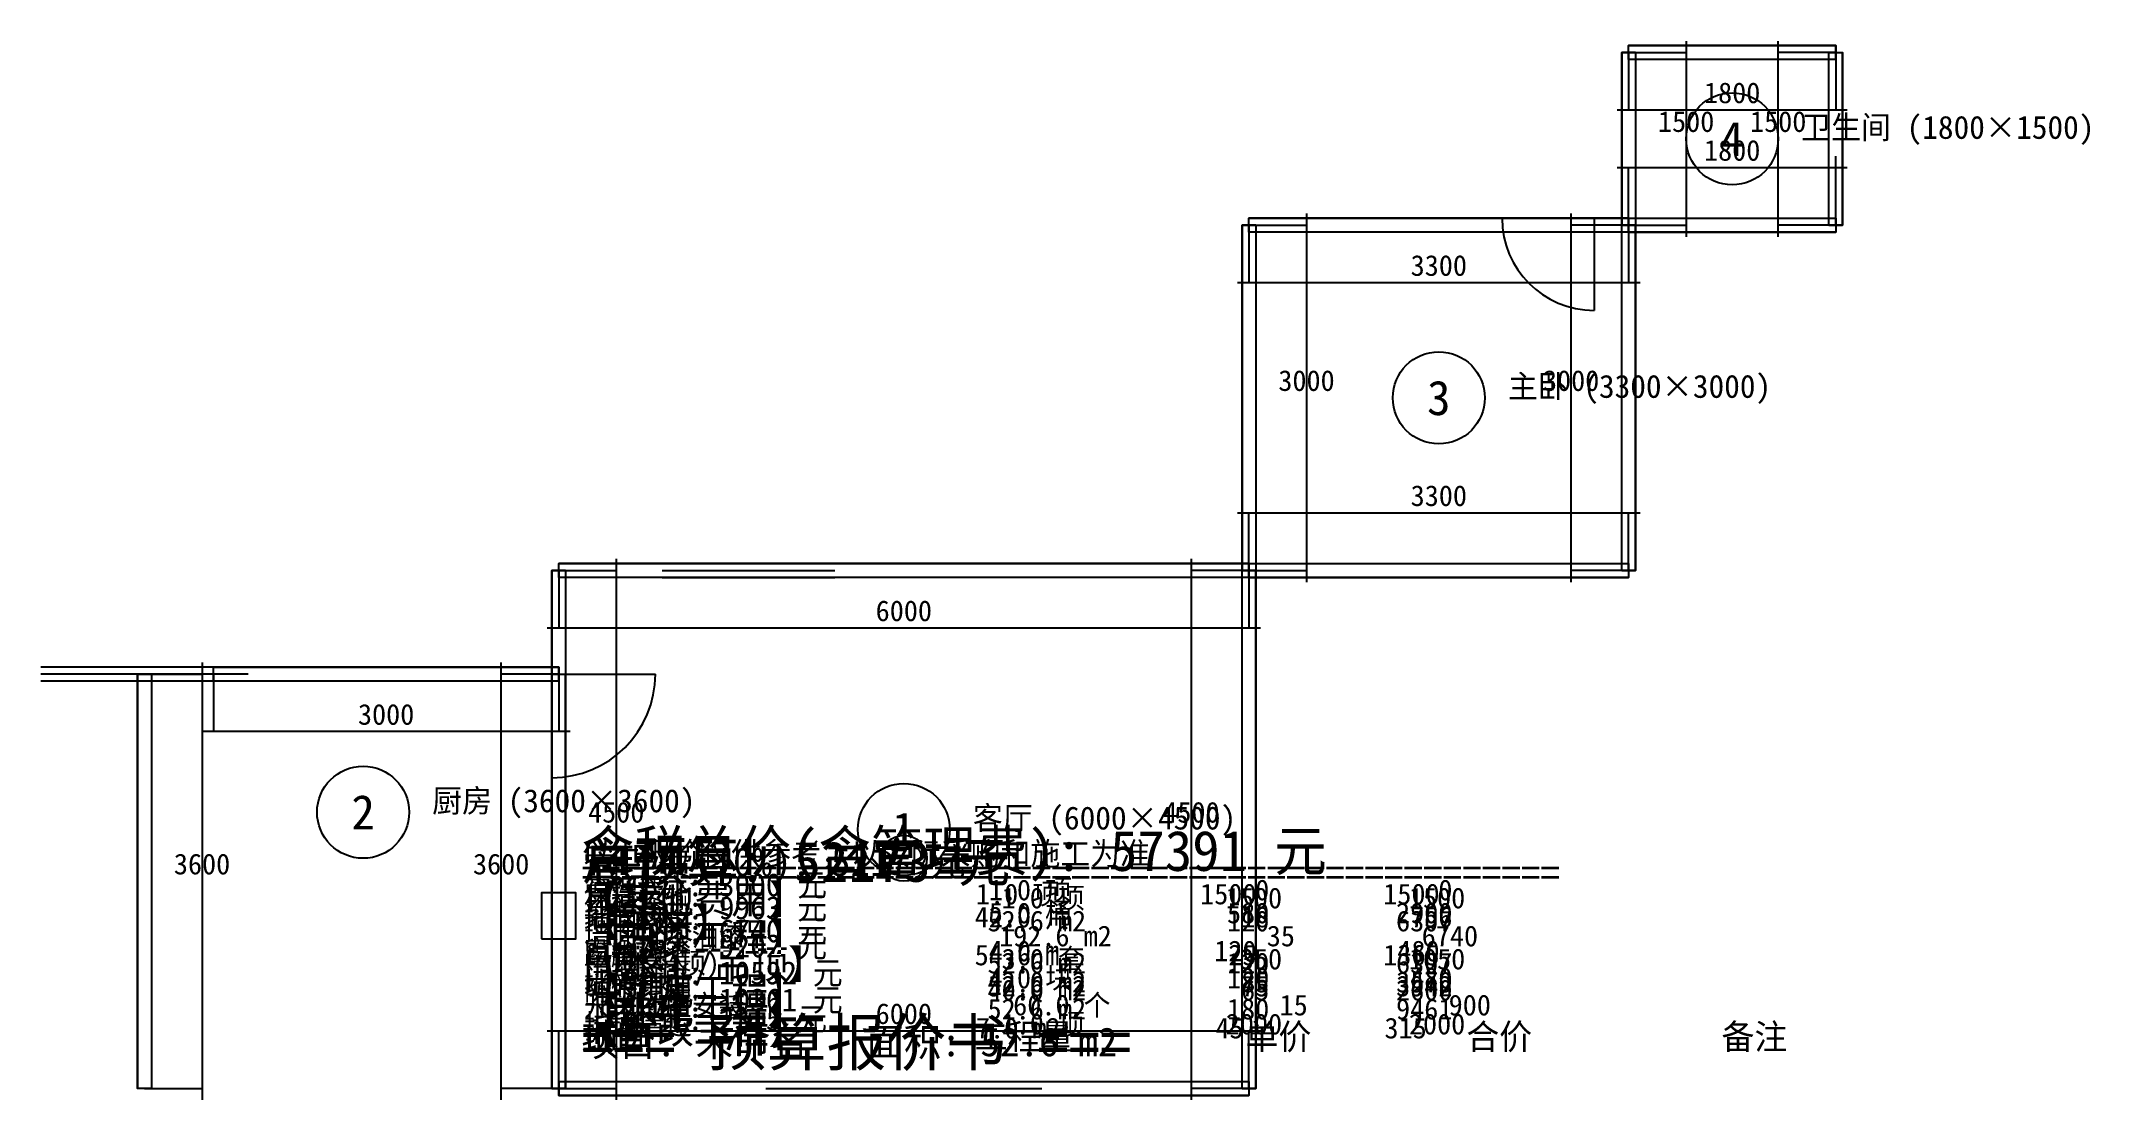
# Model space of a CAD drawing. Header units: metres. Extents: x -4500 to 13310, y -100 to 9100.
import ezdxf
from ezdxf.enums import TextEntityAlignment as Align

# ---------------------------------------------------------------- set-up
doc = ezdxf.new("R2010")
doc.units = ezdxf.units.M
for name, color, linetype in [('原始结构-墙体', 7, 'Continuous'), ('原始结构-墙填充', 7, 'Continuous'), ('原始结构-尺寸标注', 7, 'Continuous'), ('原始结构-房间标号', 7, 'Continuous'), ('原始结构-柱', 7, 'Continuous'), ('原始结构-梁', 7, 'Continuous'), ('原始结构-窗', 7, 'Continuous'), ('原始结构-门', 7, 'Continuous'), ('预算-合计', 7, 'Continuous'), ('预算-说明', 7, 'Continuous'), ('预算-金额', 7, 'Continuous'), ('预算-项目', 7, 'Continuous')]:
    doc.layers.add(name, color=color, linetype=linetype)

msp = doc.modelspace()

# ---------------------------------------------------------------- linework, layer by layer
at = {"layer": '原始结构-墙体'}
for p, q in [((9240, 9000), (9240, 7500)), ((9360, 9000), (9240, 9000)), ((11100, 9060), (9300, 9060)), ((9300, 8940), (9300, 9060)), ((11100, 8940), (9300, 8940)), ((9360, 9000), (9360, 7500)), ((11040, 7500), (11040, 9000)), ((11040, 9000), (11160, 9000)), ((11100, 8940), (11100, 9060)), ((11160, 7500), (11160, 9000)), ((5940, 7500), (5940, 4500)), ((6060, 7500), (5940, 7500)), ((9300, 7560), (6000, 7560)), ((6000, 7440), (6000, 7560)), ((6060, 7500), (6060, 4500)), ((9240, 4500), (9240, 7500)), ((9240, 7500), (9360, 7500)), ((9360, 7500), (9240, 7500)), ((9300, 7440), (9300, 7560)), ((9300, 7560), (11100, 7560)), ((9300, 7560), (9300, 7440)), ((9360, 4500), (9360, 7500)), ((11040, 7500), (11160, 7500)), ((11100, 7560), (11100, 7440)), ((9300, 7440), (6000, 7440)), ((9300, 7440), (11100, 7440)), ((-60, 4500), (-60, 0)), ((60, 4500), (-60, 4500)), ((6000, 4560), (0, 4560)), ((0, 4440), (0, 4560)), ((60, 4500), (60, 0)), ((5940, 0), (5940, 4500)), ((5940, 4500), (6060, 4500)), ((6060, 4500), (5940, 4500)), ((6000, 4440), (6000, 4560)), ((6000, 4560), (9300, 4560)), ((6000, 4560), (6000, 4440)), ((6060, 0), (6060, 4500)), ((9240, 4500), (9360, 4500)), ((9300, 4560), (9300, 4440)), ((6000, 4440), (0, 4440)), ((6000, 4440), (9300, 4440)), ((-3660, 3600), (-3660, 0)), ((-3540, 3600), (-3660, 3600)), ((-3540, 3600), (-3540, 0)), ((0, 3660), (-3000, 3660)), ((-3000, 3540), (-3000, 3660)), ((-60, 0), (-60, 3600)), ((-60, 3600), (60, 3600)), ((0, 3540), (0, 3660)), ((60, 0), (60, 3600)), ((0, 3540), (-3000, 3540)), ((-3540, 0), (-3660, 0)), ((60, 0), (-60, 0)), ((-60, 0), (60, 0)), ((0, 60), (6000, 60)), ((0, 60), (0, -60)), ((5940, 0), (6060, 0)), ((6000, 60), (6000, -60)), ((0, -60), (6000, -60))]:
    msp.add_line(p, q, dxfattribs=at)
at = {"layer": '原始结构-墙填充'}
for points in [[(9360, 9000), (9360, 7500), (9240, 7500), (9240, 9000)], [(11100, 8940), (9300, 8940), (9300, 9060), (11100, 9060)], [(11040, 7500), (11040, 9000), (11160, 9000), (11160, 7500)], [(6060, 7500), (6060, 4500), (5940, 4500), (5940, 7500)], [(9300, 7440), (6000, 7440), (6000, 7560), (9300, 7560)], [(9240, 4500), (9240, 7500), (9360, 7500), (9360, 4500)], [(9300, 7560), (11100, 7560), (11100, 7440), (9300, 7440)], [(60, 4500), (60, 0), (-60, 0), (-60, 4500)], [(6000, 4440), (0, 4440), (0, 4560), (6000, 4560)], [(5940, 0), (5940, 4500), (6060, 4500), (6060, 0)], [(6000, 4560), (9300, 4560), (9300, 4440), (6000, 4440)], [(-3540, 3600), (-3540, 0), (-3660, 0), (-3660, 3600)], [(0, 3540), (-3000, 3540), (-3000, 3660), (0, 3660)], [(-60, 0), (-60, 3600), (60, 3600), (60, 0)], [(0, 60), (6000, 60), (6000, -60), (0, -60)]]:
    msp.add_lwpolyline(points, close=True, dxfattribs=at)
at = {"layer": '原始结构-尺寸标注'}
for p, q in [((9800, 9100), (9800, 8900)), ((10600, 8900), (10600, 9100)), ((9300, 9000), (9300, 8500)), ((9300, 9000), (9800, 9000)), ((9800, 9000), (9800, 7500)), ((11100, 9000), (10600, 9000)), ((10600, 7500), (10600, 9000)), ((11100, 9000), (11100, 8500)), ((9400, 8500), (9200, 8500)), ((11100, 8500), (9300, 8500)), ((11200, 8500), (11000, 8500)), ((9200, 8000), (9400, 8000)), ((9300, 7500), (9300, 8000)), ((9300, 8000), (11100, 8000)), ((11000, 8000), (11200, 8000)), ((11100, 7500), (11100, 8000)), ((6000, 7500), (6000, 7000)), ((6000, 7500), (6500, 7500)), ((6500, 7600), (6500, 7400)), ((6500, 7500), (6500, 4500)), ((8800, 7400), (8800, 7600)), ((9300, 7500), (8800, 7500)), ((8800, 4500), (8800, 7500)), ((9300, 7500), (9300, 7000)), ((9300, 7500), (9800, 7500)), ((9800, 7600), (9800, 7400)), ((10600, 7400), (10600, 7600)), ((11100, 7500), (10600, 7500)), ((6100, 7000), (5900, 7000)), ((9300, 7000), (6000, 7000)), ((9400, 7000), (9200, 7000)), ((5900, 5000), (6100, 5000)), ((6000, 4500), (6000, 5000)), ((6000, 5000), (9300, 5000)), ((9200, 5000), (9400, 5000)), ((9300, 4500), (9300, 5000)), ((0, 4500), (0, 4000)), ((0, 4500), (500, 4500)), ((500, 4600), (500, 4400)), ((500, 4500), (500, 0)), ((5500, 4400), (5500, 4600)), ((6000, 4500), (5500, 4500)), ((5500, 0), (5500, 4500)), ((6000, 4500), (6000, 4000)), ((6000, 4500), (6500, 4500)), ((6500, 4600), (6500, 4400)), ((8800, 4400), (8800, 4600)), ((9300, 4500), (8800, 4500)), ((100, 4000), (-100, 4000)), ((6000, 4000), (0, 4000)), ((6100, 4000), (5900, 4000)), ((-3600, 3600), (-3100, 3600)), ((-3100, 3700), (-3100, 3500)), ((-3100, 3600), (-3100, 0)), ((-3000, 3600), (-3000, 3100)), ((-500, 3500), (-500, 3700)), ((0, 3600), (-500, 3600)), ((-500, 0), (-500, 3600)), ((0, 3600), (0, 3100)), ((-2900, 3100), (-3100, 3100)), ((0, 3100), (-3000, 3100)), ((100, 3100), (-100, 3100)), ((-100, 500), (100, 500)), ((0, 0), (0, 500)), ((0, 500), (6000, 500)), ((5900, 500), (6100, 500)), ((6000, 0), (6000, 500)), ((-3600, 0), (-3100, 0)), ((-3100, 100), (-3100, -100)), ((-500, -100), (-500, 100)), ((0, 0), (-500, 0)), ((0, 0), (500, 0)), ((500, 100), (500, -100)), ((5500, -100), (5500, 100)), ((6000, 0), (5500, 0))]:
    msp.add_line(p, q, dxfattribs=at)
at = {"layer": '原始结构-房间标号'}
for centre in [(10200, 8250), (7650, 6000), (-1700, 2400), (3000, 2250)]:
    msp.add_circle(centre, 400, dxfattribs=at)
at = {"layer": '原始结构-柱'}
msp.add_circle((3000, 2000), 200, dxfattribs=at)
at = {"layer": '原始结构-梁'}
msp.add_lwpolyline([(-150, 1300), (150, 1300), (150, 1700), (-150, 1700)], close=True, dxfattribs=at)
at = {"layer": '原始结构-窗'}
for p, q in [((11040, 7500), (11040, 8100)), ((11100, 7500), (11100, 8100)), ((11160, 7500), (11160, 8100)), ((900, 4560), (2400, 4560)), ((900, 4500), (2400, 4500)), ((900, 4440), (2400, 4440)), ((-2700, 3660), (-4500, 3660)), ((-2700, 3600), (-4500, 3600)), ((-2700, 3540), (-4500, 3540)), ((1800, 60), (4200, 60)), ((1800, 0), (4200, 0)), ((1800, -60), (4200, -60))]:
    msp.add_line(p, q, dxfattribs=at)
at = {"layer": '原始结构-门'}
for p, q in [((9000, 7560), (9000, 6760)), ((-60, 3600), (840, 3600))]:
    msp.add_line(p, q, dxfattribs=at)
for centre, radius, start, end in [((9000, 7560), 800, -180, -90), ((-60, 3600), 900, -90, 0)]:
    msp.add_arc(centre, radius, start, end, dxfattribs=at)

# ---------------------------------------------------------------- texts
at = {"layer": '原始结构-尺寸标注'}
for s, p in [('1800', (10200, 8560)), ('1500', (9800, 8310)), ('1500', (10600, 8310)), ('1800', (10200, 8060)), ('3300', (7650, 7060)), ('3000', (6500, 6060)), ('3000', (8800, 6060)), ('3300', (7650, 5060)), ('6000', (3000, 4060)), ('3000', (-1500, 3160)), ('4500', (500, 2310)), ('4500', (5500, 2310)), ('3600', (-3100, 1860)), ('3600', (-500, 1860)), ('6000', (3000, 560))]:
    msp.add_text(s, height=180, dxfattribs=at).set_placement(p, align=Align.CENTER)
at = {"layer": '原始结构-房间标号'}
for s, p in [('4', (10200, 8100)), ('3', (7650, 5850)), ('2', (-1700, 2250)), ('1', (3000, 2100))]:
    msp.add_text(s, height=300, dxfattribs=at).set_placement(p, align=Align.CENTER)
for s, p in [('卫生间 (1800×1500)', (10800, 8250)), ('主卧 (3300×3000)', (8250, 6000)), ('厨房 (3600×3600)', (-1100, 2400)), ('客厅 (6000×4500)', (3600, 2250))]:
    msp.add_text(s, height=200, dxfattribs=at).set_placement(p)
at = {"layer": '预算-合计'}
for s, height, p in [('含税总价(含管理费): 57391 元', 350, (200, 1890)), ('总预算: 52173 元', 350, (200, 1795)), ('管理费(10%): 5217 元', 250, (200, 1845)), ('==================================================', 250, (200, 1750)), ('小计: 3000 元', 200, (600, 1670)), ('小计: 9963 元', 200, (600, 1470)), ('小计: 6740 元', 200, (600, 1270)), ('小计: 9202 元', 200, (600, 1140)), ('小计: 10592 元', 200, (600, 905)), ('小计: 10361 元', 200, (600, 670)), ('小计: 2315 元', 200, (600, 505))]:
    msp.add_text(s, height=height, dxfattribs=at).set_placement(p)
at = {"layer": '预算-说明'}
for s, height, p in [('以上报价仅供参考，以实际采购和施工为准', 200, (200, 1940)), ('项目: 未命名   面积: 52.6 m2', 250, (200, 280)), ('=== 预算报价书 ===', 400, (200, 200))]:
    msp.add_text(s, height=height, dxfattribs=at).set_placement(p)
at = {"layer": '预算-金额'}
for s, p in [('保洁                        1.0 项          1500         1500', (220, 1600)), ('管理费                       1.0 项             0            0', (220, 1635)), ('材料运输                      1.0 项          1500         1500', (220, 1565)), ('墙面砖                      42.0 片            18          756', (220, 1400)), ('乳胶漆                       5.0 桶           580         2900', (220, 1435)), ('地面材料                     52.6 m2          120         6307', (220, 1365)), ('墙面批灰油漆                  192.6 m2           35         6740', (220, 1235)), ('踢脚线                      54.6 m            25         1365', (220, 1070)), ('窗台石                       4.0 m           120          480', (220, 1105)), ('门套安装                      3.0 套           350         1050', (220, 1035)), ('门槛石                       4.0 块           120          480', (220, 870)), ('吊顶(平顶)                   52.6 m2          120         6307', (220, 1000)), ('墙砖铺贴                     42.0 m2           85         3570', (220, 835)), ('地砖铺贴                     52.6 m2           75         3942', (220, 800)), ('防水工程                     40.0 m2           65         2600', (220, 765)), ('水电改造                     52.6 m2          180         9461', (220, 600)), ('开关插座安装                   60.0 个            15          900', (220, 635)), ('垃圾清运                      1.0 项          2000         2000', (220, 470)), ('拆墙                        7.0 m2           45          315', (220, 435))]:
    msp.add_text(s, height=180, dxfattribs=at).set_placement(p)
at = {"layer": '预算-项目'}
for s, height, p in [('【其他费用】', 250, (200, 1520)), ('【主材】', 250, (200, 1320)), ('【油漆工程】', 250, (200, 1190)), ('【木工/吊顶】', 250, (200, 955)), ('【泥瓦工程】', 250, (200, 720)), ('【水电工程】', 250, (200, 555)), ('项目                   工程量          单价         合价           备注          ', 220, (200, 340)), ('【拆改工程】', 250, (200, 390))]:
    msp.add_text(s, height=height, dxfattribs=at).set_placement(p)

doc.saveas('drawing.dxf')
